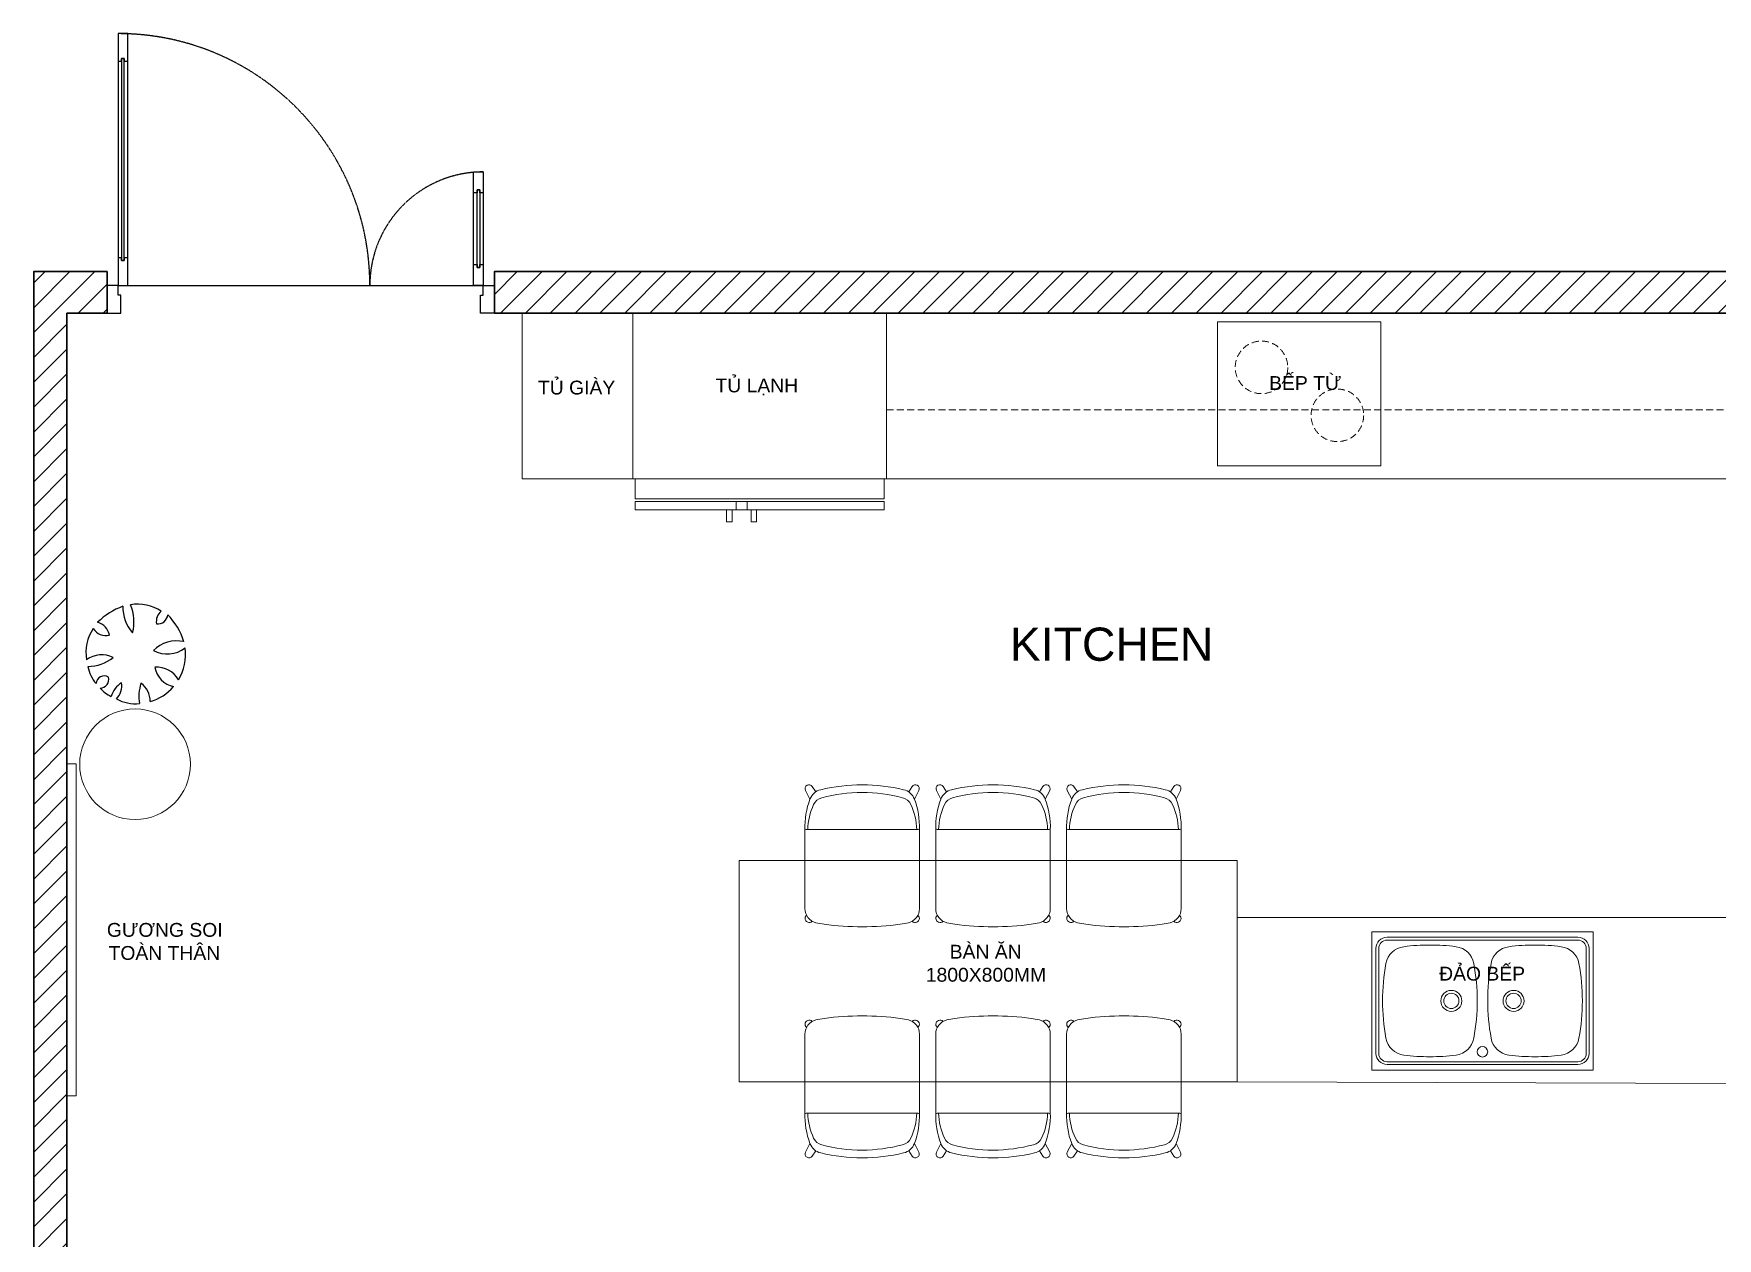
# Model space of a CAD drawing. Header units: millimetres. Extents: x 7780 to 20500, y -15070 to -6359.
# Drawn here: x 7780 to 13865, y -10715 to -6359 of the extents above; entities that cross this region are included whole.
import ezdxf

# ---------------------------------------------------------------- set-up
doc = ezdxf.new("R2010")
doc.units = ezdxf.units.MM
doc.header["$LTSCALE"] = 0.5
doc.linetypes.add('DASHED2', pattern=[0.375, 0.25, -0.125])
doc.linetypes.add('HIDDEN', pattern=[0.375, 0.25, -0.125])
for name, color, linetype, lineweight in [('0 TEXT @ 100', 7, 'Continuous', 13), ('A-Khuat', 250, 'DASHED2', 13), ('AZ-Furniture', 35, 'Continuous', 9), ('L-Fur', 35, 'Continuous', 13), ('L-Hatch @ 1', 251, 'Continuous', 5), ('L-Wall', 254, 'Continuous', 30)]:
    doc.layers.add(name, color=color, linetype=linetype, lineweight=lineweight)
doc.layers.add('FF-Plants', color=86, linetype='Continuous')
doc.styles.add('Text Ghi chú (ANNO)', font='arial.ttf', dxfattribs={"height": 4})

# ---------------------------------------------------------------- blocks, each defined once
blk = doc.blocks.new('*U4')
at = {"ltscale": 100}
for p, q in [((-910, 810), (-910, 100)), ((-875, 100), (-875, 810)), ((375, 75), (375, 335)), ((410, 335), (410, 75))]:
    blk.add_line(p, q, dxfattribs=at)
at = {"color": 8, "ltscale": 100}
blk.add_line((-910, 0), (410, 0), dxfattribs=at)
at = {"ltscale": 100}
for points in [[(-910, 910), (-910, 810), (-897.5, 810), (-897.5, 820), (-887.5, 820), (-887.5, 810), (-875, 810), (-875, 910)], [(410, 410), (410, 335), (397.5, 335), (397.5, 345), (387.5, 345), (387.5, 335), (375, 335), (375, 410)], [(-887.5, 100), (-887.5, 90), (-897.5, 90), (-897.5, 100), (-910, 100), (-910, 0), (-875, 0), (-875, 100)], [(387.5, 75), (387.5, 65), (397.5, 65), (397.5, 75), (410, 75), (410, 0), (375, 0), (375, 75)], [(-950, 0), (-950, 0), (-950, 0), (-950, -100), (-900, -100), (-900, -35), (-910, -35), (-910, 0), (-950, 0)], [(450, 0), (450, 0), (450, 0), (450, -100), (400, -100), (400, -35), (410, -35), (410, 0), (450, 0)]]:
    blk.add_lwpolyline(points, close=True, dxfattribs=at)
at = {"color": 8, "ltscale": 100}
for points in [[(-887.5, 820), (-897.5, 820), (-897.5, 90), (-887.5, 90)], [(387.5, 345), (397.5, 345), (397.5, 65), (387.5, 65)]]:
    blk.add_lwpolyline(points, close=True, dxfattribs=at)
at = {"color": 8, "linetype": 'HIDDEN', "ltscale": 10}
for centre, radius, start, end in [((-910, 0), 910, 0, 90), ((410, 0), 410, 90, 180)]:
    blk.add_arc(centre, radius, start, end, dxfattribs=at)
blk = doc.blocks.new('A$C25CA1C93')
at = {"color": 0}
for p, q in [((-400, 500), (400, 500)), ((-400, 0), (-400, 500)), ((400, 0), (400, 500)), ((-385, 440), (-385, 250)), ((-375, 440), (-375, 250)), ((-175, 480), (-345, 480)), ((-175, 470), (-345, 470)), ((-175, 480), (345, 480)), ((-175, 470), (345, 470)), ((375, 440), (375, 250)), ((385, 440), (385, 250)), ((-385, 60), (-385, 250)), ((-375, 60), (-375, 250)), ((375, 60), (375, 250)), ((385, 60), (385, 250)), ((-400, 0), (400, 0)), ((-175, 30), (-345, 30)), ((-175, 20), (-345, 20)), ((-175, 30), (345, 30)), ((-175, 20), (345, 20))]:
    blk.add_line(p, q, dxfattribs=at)
for centre, radius in [((0, 434), 19), ((-112.5, 250), 38), ((-112.5, 250), 27.5), ((112.5, 250), 38), ((112.5, 250), 27.5)]:
    blk.add_circle(centre, radius, dxfattribs=at)
for centre, radius, start, end in [((-345, 440), 40, 90, 180), ((-345, 440), 30, 90, 180), ((-275, 371.6), 75, 97.23, 169.61876), ((-190, -298), 750, 90, 97.23), ((-190, -298), 750, 82.77, 90), ((-105, 371.6), 75, 10.38124, 82.77), ((105, 371.6), 75, 97.23, 169.61876), ((190, -298), 750, 90, 97.23), ((190, -298), 750, 82.77, 90), ((275, 371.6), 75, 10.38124, 82.77), ((345, 440), 40, 0, 90), ((345, 440), 30, 0, 90), ((389, 250), 750, 169.61876, 180), ((-769, 250), 750, 0, 10.38124), ((769, 250), 750, 169.61876, 180), ((-389, 250), 750, 0, 10.38124), ((389, 250), 750, 180, 190.38124), ((-769, 250), 750, 349.61876, 0), ((769, 250), 750, 180, 190.38124), ((-389, 250), 750, 349.61876, 0), ((-275, 128.4), 75, 190.38124, 262.77), ((-105, 128.4), 75, 277.23, 349.61876), ((105, 128.4), 75, 190.38124, 262.77), ((275, 128.4), 75, 277.23, 349.61876), ((-345, 60), 40, 180, 270), ((-345, 60), 30, 180, 270), ((-190, 798), 750, 262.77, 270), ((-190, 798), 750, 270, 277.23), ((190, 798), 750, 262.77, 270), ((190, 798), 750, 270, 277.23), ((345, 60), 40, 270, 0), ((345, 60), 30, 270, 0)]:
    blk.add_arc(centre, radius, start, end, dxfattribs=at)
blk = doc.blocks.new('A$C40BC6173')
at = {"ltscale": 100}
blk.add_lwpolyline([(1077.1, 930.8, -0.035907), (924, 940.7, -0.027917), (891.2, 947, -0.343337), (847.1, 1003.7), (847.1, 1320.8, -0.096975), (867.4, 1443.2, -0.251243), (910.7, 1481.3, -0.055987), (1077.1, 1500.8, -0.055987), (1243.5, 1481.3, -0.251243), (1286.8, 1443.2, -0.096975), (1307.1, 1320.8), (1307.1, 1003.7, -0.343337), (1263, 947, -0.027917), (1230.2, 940.7, -0.035907)], format="xyb", close=True, dxfattribs=at)
for points in [[(890.4, 1472.4), (876.7, 1493.8, 0.949838), (849.7, 1478.3), (867.4, 1443.2)], [(1263.8, 1472.4), (1277.5, 1493.8, -0.949838), (1304.5, 1478.3), (1286.8, 1443.2)], [(1296, 1320.8, 0.102135), (1272.1, 1421.8, 0.229118), (1239.5, 1448.3, 0.066639), (1077.1, 1470.1, 0.063168), (914.7, 1448.3, 0.229118), (882.1, 1421.8, 0.102135), (858.2, 1320.8)], [(847.1, 1323.9, 0.139724), (858.2, 1320.8), (1077.1, 1320.8), (1296, 1320.8, 0.139724), (1307.1, 1323.9)], [(853.7, 976.7), (847.9, 968.8, 0.631074), (872.4, 949.4), (876.7, 952.9)], [(1300.5, 976.7), (1306.3, 968.8, -0.631074), (1281.8, 949.4), (1277.5, 952.9)]]:
    blk.add_lwpolyline(points, format="xyb", dxfattribs=at)
blk = doc.blocks.new('f图库室内设计情报局170')
at = {"layer": 'FF-Plants', "color": 72}
for centre, major_axis, start_param, end_param in [((9.8, 29.3), (-173.4, 0), 4.124237, 4.884445), ((48.9, -80.8), (292.5, 0), 1.920759, 2.344827), ((103.1, 188.5), (-154.6, 0), -0.035337, 0.732937), ((-187.9, 130.6), (181.9, 0), -0.252858, 0.392684), ((139.8, 131.4), (-54, 0), -0.895403, 0.173943), ((92.6, 161.5), (-39.9, 0), 1.420381, 3.092969), ((-68.8, -37.6), (-281.8, 0), 3.452386, 3.916478), ((-33.7, 5.4), (169.9, 0), 2.53408, 3.324043), ((-121.1, 134.9), (-61.4, 0), 0.559177, 1.801738), ((-172.7, 64), (-66.6, 0), 3.310004, 4.453297), ((-138.6, -112.2), (-106.7, 0), 4.252531, 5.333203), ((170.2, -85.5), (137.3, 0), 1.356118, 2.351735), ((130.7, 121), (123.1, 0), 4.229435, 5.356861), ((-15.4, 0.8), (-221.2, 0), 2.624572, 3.240505), ((-196.9, 117.8), (-171, 0), 1.578202, 2.236983), ((-35.4, -19.7), (163.7, 0), 3.347137, 3.832647), ((89.2, -156.2), (-99.7, 0), 3.639478, 4.801855), ((175.1, -41.9), (96, 0), 3.29855, 4.520541), ((-128.5, -124.8), (33, 0), 0.993063, 3.11856), ((-145.8, -106), (-36.4, 0), 1.594558, 3.385583), ((-1.1, -206.4), (103, 0), 2.146317, 2.847947), ((-135.2, -132.5), (79.1, 0), -0.756725, 0.158903), ((190.2, -177.1), (176.1, 0), 2.827001, 3.305618), ((-26, -193.7), (86.3, 0), -0.039878, 0.969889), ((12.6, -14.7), (-188.5, 0), 1.826042, 2.442141), ((-45, -57.1), (-131.3, 0), 0.706489, 1.141592), ((0.8, -40.9), (-165.7, 0), 1.076805, 1.665439)]:
    blk.add_ellipse(centre, major_axis=major_axis, ratio=0.999989, start_param=start_param, end_param=end_param, dxfattribs=at)

msp = doc.modelspace()

# ---------------------------------------------------------------- hatches: boundary and pattern name
at = {"layer": 'L-Hatch @ 1'}
h = msp.add_hatch(dxfattribs=at)
h.set_pattern_fill('ANSI31', color=256, scale=20)
h.set_pattern_definition([(45, (351657.15, 316231.06), (-44.901281, 44.901281), [])])
h.paths.add_polyline_path([(7900.3, -7369.2), (8045.3, -7369.2), (8045.3, -7219.2), (7780.3, -7219.2), (7780.3, -7419.2), (7780.3, -12549.2), (7900.3, -12549.2)])
h.paths.add_polyline_path([(13930.3, -7369.2), (13930.3, -8209.2), (14030.3, -8209.2), (14030.3, -7369.2), (14330.3, -7369.2), (14330.3, -7219.2), (9445.3, -7219.2), (9445.3, -7369.2)])
h.paths.add_polyline_path([(15470.3, -7219.2), (15470.3, -7369.2), (15470.3, -10099.2), (14230.3, -10099.2), (14230.3, -9829.2), (14030.3, -9829.2), (14030.3, -9009.2), (13930.3, -9009.2), (13930.3, -10079.2), (13930.3, -10199.2), (15640.3, -10199.2), (15640.3, -10099.2), (15615.3, -10099.2), (15615.3, -7379.2), (15820.3, -7379.2), (15820.3, -7219.2)])
h.paths.add_polyline_path([(14130.3, -9929.2), (14130.3, -10079.2), (14030.3, -10079.2), (14030.3, -9929.2)], flags=16)
h.paths.add_polyline_path([(16818.3, -7459.2), (17030.3, -7459.2), (17030.3, -7219.2), (16420.3, -7219.2), (16420.3, -7379.2), (16718.3, -7379.2), (16718.3, -8479.2), (17120.3, -8479.2), (17120.3, -10099.2), (16490.3, -10099.2), (16490.3, -10199.2), (17130.3, -10199.2), (17130.3, -10279.2), (17230.3, -10279.2), (17230.3, -7459.2), (17130.3, -7459.2), (17130.3, -8379.2), (16818.3, -8379.2)])
h.paths.add_polyline_path([(20500.3, -7459.2), (20300.3, -7459.2), (20300.3, -8319.2), (19910.3, -8319.2), (19910.3, -7459.2), (19810.3, -7459.2), (19810.3, -8419.2), (20300.3, -8419.2), (20300.3, -8569.2), (20500.3, -8569.2)])
h.paths.add_polyline_path([(20500.3, -9169.2), (20300.3, -9169.2), (20300.3, -10044.2), (18840.3, -10044.2), (18840.3, -10014.2), (18740.3, -10014.2), (18740.3, -10144.2), (20300.3, -10144.2), (20300.3, -11779.2), (20500.3, -11779.2)])
h.paths.add_polyline_path([(17130.3, -11389.2), (17130.3, -14869.2), (16930.3, -14869.2), (16930.3, -15069.2), (18130.3, -15069.2), (18130.3, -14869.2), (17230.3, -14869.2), (17230.3, -11219.2), (17130.3, -11219.2), (17130.3, -11289.2), (17080.3, -11289.2), (17080.3, -11389.2)])
h.paths.add_polyline_path([(13070.3, -11389.2), (13070.3, -11289.2), (11060.3, -11289.2), (11060.3, -11389.2), (11060.3, -13869.2), (10815.3, -13869.2), (10815.3, -14069.2), (10960.3, -14069.2), (10960.3, -14869.2), (10960.3, -15069.2), (11400.3, -15069.2), (11400.3, -14869.2), (11160.3, -14869.2), (11160.3, -11389.2)])

# ---------------------------------------------------------------- linework, layer by layer
at = {"layer": 'A-Khuat', "ltscale": 200}
msp.add_lwpolyline([(10862.8, -7719.2), (13930.3, -7719.2), (13930.3, -7369.2), (10862.8, -7369.2)], close=True, dxfattribs=at)
for centre in [(12217.9, -7565.8), (12492.1, -7739.2)]:
    msp.add_circle(centre, 95, dxfattribs=at)
at = {"layer": 'AZ-Furniture', "ltscale": 2}
msp.add_lwpolyline([(12649, -7921.3), (12059, -7921.3), (12059, -7401.3), (12649, -7401.3)], close=True, dxfattribs=at)
at = {"layer": 'L-Fur'}
for p, q in [((9954.4, -8041.2), (9954.4, -7969.2)), ((10854.4, -7969.2), (10854.4, -8041.2)), ((10854.4, -8041.2), (9954.4, -8041.2)), ((10854.4, -8051.2), (9954.4, -8051.2)), ((9954.4, -8081.2), (9954.4, -8051.2)), ((10854.4, -8081.2), (9954.4, -8081.2)), ((10284.4, -8081.2), (10284.4, -8124.3)), ((10304.4, -8081.2), (10304.4, -8124.3)), ((10318.7, -8081.2), (10318.7, -8051.2)), ((10358.7, -8081.2), (10358.7, -8051.2)), ((10373.1, -8081.2), (10373.1, -8124.3)), ((10393.1, -8081.2), (10393.1, -8124.3)), ((10854.4, -8051.2), (10854.4, -8081.2)), ((10284.4, -8124.3), (10304.4, -8124.3)), ((10393.1, -8124.3), (10373.1, -8124.3))]:
    msp.add_line(p, q, dxfattribs=at)
for points in [[(9945.3, -7969.2), (9545.3, -7969.2), (9545.3, -7369.2), (9945.3, -7369.2)], [(9945.3, -7969.2), (10862.8, -7969.2), (10862.8, -7369.2), (9945.3, -7369.2)], [(10862.8, -7969.2), (13930.3, -7969.2), (13930.3, -7369.2), (10862.8, -7369.2)], [(7900.3, -8999.2), (7934.2, -8999.2), (7934.2, -10199.2), (7900.3, -10199.2)], [(10330.3, -9349.2), (12130.3, -9349.2), (12130.3, -10149.2), (10330.3, -10149.2)], [(12130.3, -9555.3), (13930.3, -9555.3), (13930.3, -10155.3), (12130.3, -10149.2)]]:
    msp.add_lwpolyline(points, close=True, dxfattribs=at)
msp.add_circle((8146.6, -9000.7), 200, dxfattribs=at)
at = {"layer": 'L-Wall'}
for points in [[(7900.3, -7369.2), (8045.3, -7369.2), (8045.3, -7219.2), (7780.3, -7219.2), (7780.3, -7419.2)], [(14030.3, -7369.2), (14330.3, -7369.2), (14330.3, -7219.2), (9445.3, -7219.2), (9445.3, -7369.2), (13930.3, -7369.2)], [(7780.3, -7419.2), (7780.3, -12549.2), (7900.3, -12549.2), (7900.3, -7369.2)]]:
    msp.add_lwpolyline(points, dxfattribs=at)

# ---------------------------------------------------------------- block references
msp.add_blockref('*U4', (8995.3, -7269.2))
at = {"layer": 'AZ-Furniture', "ltscale": 2, "xscale": -0.9, "yscale": 0.9, "zscale": 0.9}
for p in [(11744.1, -10425.7), (12217, -10425.7), (12689.9, -10425.7)]:
    msp.add_blockref('A$C40BC6173', p, dxfattribs=at)
at = {"layer": 'AZ-Furniture', "ltscale": 2, "xscale": 0.9, "yscale": 0.9, "zscale": 0.9, "rotation": 180}
for p in [(11744.1, -9072.8), (12217, -9072.8), (12689.9, -9072.8)]:
    msp.add_blockref('A$C40BC6173', p, dxfattribs=at)
at = {"layer": 'FF-Plants', "xscale": 0.8793775965044113, "yscale": 0.8793775965044113, "zscale": 0.8793775965044113}
msp.add_blockref('f图库室内设计情报局170', (8148.1, -8600.2), dxfattribs=at)
at = {"layer": 'L-Fur', "xscale": -1, "rotation": 180}
msp.add_blockref('A$C25CA1C93', (13016.5, -9606.2), dxfattribs=at)

# ---------------------------------------------------------------- texts
at = {"layer": '0 TEXT @ 100', "ltscale": 60, "attachment_point": 1, "style": 'Text Ghi chú (ANNO)'}
for s, insert, char_height in [('\\pi957.8205;TỦ GIÀY', (8645, -7613.8), 50), ('\\pi950.65816;TỦ LẠNH', (9293.7, -7606.1), 50), ('\\pi969.67248;BẾP TỪ', (11275.7, -7597.4), 50), ('\\pi741.56198;KITCHEN', (10566.5, -8506.6), 120), ('\\pi892.25093;GƯƠNG SOI\\P\\pi898.33892;TOÀN THÂN', (7152.6, -9574.5), 50), ('\\pi971.83824;BÀN ĂN\\P\\pi885.4467;1800X800MM', (10119.1, -9653.4), 50), ('\\pi942.69431;ĐẢO BẾP', (11917.2, -9732.7), 50)]:
    msp.add_mtext_dynamic_manual_height_columns(s, width=2192.892, gutter_width=2000, heights=[0], dxfattribs=dict(at, insert=insert, char_height=char_height))

doc.saveas('drawing.dxf')
